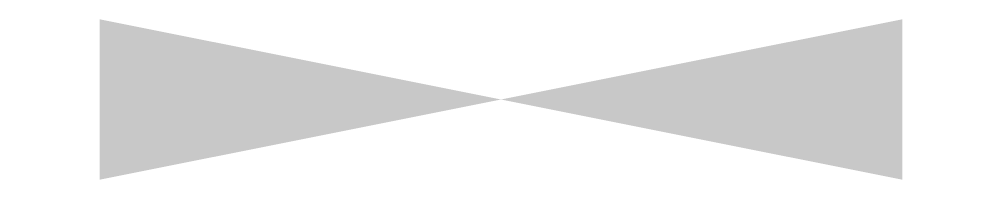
# Model space of a CAD drawing. Header units: millimetres. Extents: x 10 to 130, y 10 to 30.
import ezdxf

# ---------------------------------------------------------------- set-up
doc = ezdxf.new("R2010")
doc.units = ezdxf.units.MM

msp = doc.modelspace()

# ---------------------------------------------------------------- linework, layer by layer
msp.add_lwpolyline([(20, 20, 20, 0, 0), (70, 20, 0, 20, 0), (120, 20, 20, 20, 0)], format="xyseb")

doc.saveas('drawing.dxf')
